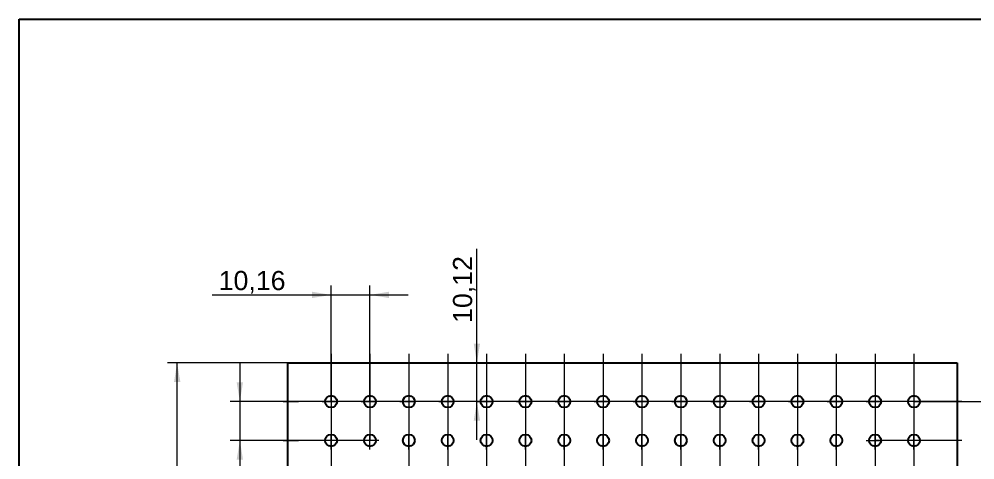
# Model space of a CAD drawing. Header units: millimetres. Extents: x 10 to 200, y 10 to 287.
# Drawn here: x 10 to 135, y 229.4 to 287 of the extents above; entities that cross this region are included whole.
import ezdxf
from ezdxf.enums import TextEntityAlignment as Align
from ezdxf.lldxf.tags import DXFTag

# ---------------------------------------------------------------- set-up
doc = ezdxf.new("R2010")
doc.units = ezdxf.units.MM
doc.layers.add('Default', color=7, linetype='Continuous')
doc.layers.add('KÁKONA_DESKA_', color=7, linetype='Continuous')
doc.styles.add('SEACAD_arial_ttf', font='arial.ttf')
tags = doc.linetypes.add('CENTER2', pattern=[28.575, 19.05, -3.175, 3.175, -3.175]).pattern_tags.tags
tags[10:11] = [DXFTag(74, 4), DXFTag(75, 0), DXFTag(340, '0'), DXFTag(46, 0.0), DXFTag(50, 0.0), DXFTag(44, 0.0), DXFTag(45, 0.0)]
tags[8:9] = [DXFTag(74, 4), DXFTag(75, 0), DXFTag(340, '0'), DXFTag(46, 0.0), DXFTag(50, 0.0), DXFTag(44, 0.0), DXFTag(45, 0.0)]
tags[6:7] = [DXFTag(74, 4), DXFTag(75, 0), DXFTag(340, '0'), DXFTag(46, 0.0), DXFTag(50, 0.0), DXFTag(44, 0.0), DXFTag(45, 0.0)]
tags[4:5] = [DXFTag(74, 4), DXFTag(75, 0), DXFTag(340, '0'), DXFTag(46, 0.0), DXFTag(50, 0.0), DXFTag(44, 0.0), DXFTag(45, 0.0)]
doc.dimstyles.new('vlastni', dxfattribs={"dimtxt": 2.5, "dimasz": 2.5, "dimexe": 1.25, "dimexo": 0, "dimgap": 1.25, "dimtad": 1, "dimlfac": 2, "dimtxsty": 'SEACAD_arial_ttf', "dimblk1": '_SE_FILLED', "dimblk2": '_SE_FILLED', "dimsah": 1, "dimcen": 1.25, "dimclrd": 136, "dimclre": 136, "dimclrt": 136, "dimadec": 0, "dimazin": 0, "dimtfac": 1, "dimtmove": 0, "dimatfit": 3, "dimfxl": 0, "dimtolj": 1, "dimarcsym": 0})

# ---------------------------------------------------------------- blocks, each defined once
blk = doc.blocks.new('SEANNOT_GROUP9')
at = {"layer": 'Default', "color": 136, "linetype": 'CENTER2', "lineweight": 20}
for p, q in [((50.79, 233.13), (50.79, 231.16)), ((50.79, 231.88), (50.79, 221.88)), ((44.54, 226.88), (46.51, 226.88)), ((55.79, 226.88), (45.79, 226.88)), ((57.04, 226.88), (55.06, 226.88)), ((50.79, 220.63), (50.79, 222.61))]:
    blk.add_line(p, q, dxfattribs=at)
blk = doc.blocks.new('SEANNOT_GROUP10')
at = {"layer": 'Default', "color": 136, "linetype": 'CENTER2', "lineweight": 20}
for p, q in [((50.79, 238.21), (50.79, 236.24)), ((50.79, 236.96), (50.79, 226.96)), ((44.54, 231.96), (46.51, 231.96)), ((55.79, 231.96), (45.79, 231.96)), ((57.04, 231.96), (55.06, 231.96)), ((50.79, 225.71), (50.79, 227.69))]:
    blk.add_line(p, q, dxfattribs=at)
blk = doc.blocks.new('SEANNOT_GROUP11')
at = {"layer": 'Default', "color": 136, "linetype": 'CENTER2', "lineweight": 20}
for p, q in [((50.79, 243.29), (50.79, 241.32)), ((50.79, 242.04), (50.79, 232.04)), ((44.54, 237.04), (46.51, 237.04)), ((55.79, 237.04), (45.79, 237.04)), ((57.04, 237.04), (55.06, 237.04)), ((50.79, 230.79), (50.79, 232.77))]:
    blk.add_line(p, q, dxfattribs=at)
blk = doc.blocks.new('SEANNOT_GROUP13')
at = {"layer": 'Default', "color": 136, "linetype": 'CENTER2', "lineweight": 20}
for p, q in [((55.87, 243.29), (55.87, 241.32)), ((55.87, 242.04), (55.87, 232.04)), ((49.62, 237.04), (51.59, 237.04)), ((60.87, 237.04), (50.87, 237.04)), ((62.12, 237.04), (60.14, 237.04)), ((55.87, 230.79), (55.87, 232.77))]:
    blk.add_line(p, q, dxfattribs=at)
blk = doc.blocks.new('SEANNOT_GROUP15')
at = {"layer": 'Default', "color": 136, "linetype": 'CENTER2', "lineweight": 20}
for p, q in [((60.95, 243.29), (60.95, 241.32)), ((60.95, 242.04), (60.95, 232.04)), ((54.7, 237.04), (56.67, 237.04)), ((65.95, 237.04), (55.95, 237.04)), ((67.2, 237.04), (65.22, 237.04)), ((60.95, 230.79), (60.95, 232.77))]:
    blk.add_line(p, q, dxfattribs=at)
blk = doc.blocks.new('SEANNOT_GROUP17')
at = {"layer": 'Default', "color": 136, "linetype": 'CENTER2', "lineweight": 20}
for p, q in [((66.03, 243.29), (66.03, 241.32)), ((66.03, 242.04), (66.03, 232.04)), ((59.78, 237.04), (61.75, 237.04)), ((71.03, 237.04), (61.03, 237.04)), ((72.28, 237.04), (70.3, 237.04)), ((66.03, 230.79), (66.03, 232.77))]:
    blk.add_line(p, q, dxfattribs=at)
blk = doc.blocks.new('SEANNOT_GROUP19')
at = {"layer": 'Default', "color": 136, "linetype": 'CENTER2', "lineweight": 20}
for p, q in [((71.11, 243.29), (71.11, 241.32)), ((71.11, 242.04), (71.11, 232.04)), ((64.86, 237.04), (66.83, 237.04)), ((76.11, 237.04), (66.11, 237.04)), ((77.36, 237.04), (75.38, 237.04)), ((71.11, 230.79), (71.11, 232.77))]:
    blk.add_line(p, q, dxfattribs=at)
blk = doc.blocks.new('SEANNOT_GROUP21')
at = {"layer": 'Default', "color": 136, "linetype": 'CENTER2', "lineweight": 20}
for p, q in [((76.19, 243.29), (76.19, 241.32)), ((76.19, 242.04), (76.19, 232.04)), ((69.94, 237.04), (71.91, 237.04)), ((81.19, 237.04), (71.19, 237.04)), ((82.44, 237.04), (80.46, 237.04)), ((76.19, 230.79), (76.19, 232.77))]:
    blk.add_line(p, q, dxfattribs=at)
blk = doc.blocks.new('SEANNOT_GROUP23')
at = {"layer": 'Default', "color": 136, "linetype": 'CENTER2', "lineweight": 20}
for p, q in [((81.27, 243.29), (81.27, 241.32)), ((81.27, 242.04), (81.27, 232.04)), ((75.02, 237.04), (76.99, 237.04)), ((86.27, 237.04), (76.27, 237.04)), ((87.52, 237.04), (85.54, 237.04)), ((81.27, 230.79), (81.27, 232.77))]:
    blk.add_line(p, q, dxfattribs=at)
blk = doc.blocks.new('SEANNOT_GROUP25')
at = {"layer": 'Default', "color": 136, "linetype": 'CENTER2', "lineweight": 20}
for p, q in [((86.35, 243.29), (86.35, 241.32)), ((86.35, 242.04), (86.35, 232.04)), ((80.1, 237.04), (82.07, 237.04)), ((91.35, 237.04), (81.35, 237.04)), ((92.6, 237.04), (90.62, 237.04)), ((86.35, 230.79), (86.35, 232.77))]:
    blk.add_line(p, q, dxfattribs=at)
blk = doc.blocks.new('SEANNOT_GROUP27')
at = {"layer": 'Default', "color": 136, "linetype": 'CENTER2', "lineweight": 20}
for p, q in [((91.43, 243.29), (91.43, 241.32)), ((91.43, 242.04), (91.43, 232.04)), ((85.18, 237.04), (87.15, 237.04)), ((96.43, 237.04), (86.43, 237.04)), ((97.68, 237.04), (95.7, 237.04)), ((91.43, 230.79), (91.43, 232.77))]:
    blk.add_line(p, q, dxfattribs=at)
blk = doc.blocks.new('SEANNOT_GROUP29')
at = {"layer": 'Default', "color": 136, "linetype": 'CENTER2', "lineweight": 20}
for p, q in [((96.51, 243.29), (96.51, 241.32)), ((96.51, 242.04), (96.51, 232.04)), ((90.26, 237.04), (92.23, 237.04)), ((101.51, 237.04), (91.51, 237.04)), ((102.76, 237.04), (100.78, 237.04)), ((96.51, 230.79), (96.51, 232.77))]:
    blk.add_line(p, q, dxfattribs=at)
blk = doc.blocks.new('SEANNOT_GROUP31')
at = {"layer": 'Default', "color": 136, "linetype": 'CENTER2', "lineweight": 20}
for p, q in [((101.59, 243.29), (101.59, 241.32)), ((101.59, 242.04), (101.59, 232.04)), ((95.34, 237.04), (97.31, 237.04)), ((106.59, 237.04), (96.59, 237.04)), ((107.84, 237.04), (105.86, 237.04)), ((101.59, 230.79), (101.59, 232.77))]:
    blk.add_line(p, q, dxfattribs=at)
blk = doc.blocks.new('SEANNOT_GROUP33')
at = {"layer": 'Default', "color": 136, "linetype": 'CENTER2', "lineweight": 20}
for p, q in [((106.67, 243.29), (106.67, 241.32)), ((106.67, 242.04), (106.67, 232.04)), ((100.42, 237.04), (102.39, 237.04)), ((111.67, 237.04), (101.67, 237.04)), ((112.92, 237.04), (110.94, 237.04)), ((106.67, 230.79), (106.67, 232.77))]:
    blk.add_line(p, q, dxfattribs=at)
blk = doc.blocks.new('SEANNOT_GROUP35')
at = {"layer": 'Default', "color": 136, "linetype": 'CENTER2', "lineweight": 20}
for p, q in [((111.75, 243.29), (111.75, 241.32)), ((111.75, 242.04), (111.75, 232.04)), ((105.5, 237.04), (107.47, 237.04)), ((116.75, 237.04), (106.75, 237.04)), ((118, 237.04), (116.02, 237.04)), ((111.75, 230.79), (111.75, 232.77))]:
    blk.add_line(p, q, dxfattribs=at)
blk = doc.blocks.new('SEANNOT_GROUP37')
at = {"layer": 'Default', "color": 136, "linetype": 'CENTER2', "lineweight": 20}
for p, q in [((116.83, 243.29), (116.83, 241.32)), ((116.83, 242.04), (116.83, 232.04)), ((110.58, 237.04), (112.55, 237.04)), ((121.83, 237.04), (111.83, 237.04)), ((123.08, 237.04), (121.1, 237.04)), ((116.83, 230.79), (116.83, 232.77))]:
    blk.add_line(p, q, dxfattribs=at)
blk = doc.blocks.new('SEANNOT_GROUP39')
at = {"layer": 'Default', "color": 136, "linetype": 'CENTER2', "lineweight": 20}
for p, q in [((121.91, 243.29), (121.91, 241.32)), ((121.91, 242.04), (121.91, 232.04)), ((115.66, 237.04), (117.63, 237.04)), ((126.91, 237.04), (116.91, 237.04)), ((128.16, 237.04), (126.18, 237.04)), ((121.91, 230.79), (121.91, 232.77))]:
    blk.add_line(p, q, dxfattribs=at)
blk = doc.blocks.new('SEANNOT_GROUP40')
at = {"layer": 'Default', "color": 136, "linetype": 'CENTER2', "lineweight": 20}
for p, q in [((126.99, 238.21), (126.99, 236.24)), ((126.99, 236.96), (126.99, 226.96)), ((120.74, 231.96), (122.71, 231.96)), ((131.99, 231.96), (121.99, 231.96)), ((133.24, 231.96), (131.26, 231.96)), ((126.99, 225.71), (126.99, 227.69))]:
    blk.add_line(p, q, dxfattribs=at)
blk = doc.blocks.new('SEANNOT_GROUP41')
at = {"layer": 'Default', "color": 136, "linetype": 'CENTER2', "lineweight": 20}
for p, q in [((126.99, 243.29), (126.99, 241.32)), ((126.99, 242.04), (126.99, 232.04)), ((120.74, 237.04), (122.71, 237.04)), ((131.99, 237.04), (121.99, 237.04)), ((133.24, 237.04), (131.26, 237.04)), ((126.99, 230.79), (126.99, 232.77))]:
    blk.add_line(p, q, dxfattribs=at)
blk = doc.blocks.new('SEANNOT_GROUP61')
at = {"layer": 'Default', "color": 136, "linetype": 'CENTER2', "lineweight": 20}
for p, q in [((60.95, 233.13), (60.95, 231.16)), ((60.95, 231.88), (60.95, 221.88)), ((54.7, 226.88), (56.67, 226.88)), ((65.95, 226.88), (55.95, 226.88)), ((67.2, 226.88), (65.22, 226.88)), ((60.95, 220.63), (60.95, 222.61))]:
    blk.add_line(p, q, dxfattribs=at)
blk = doc.blocks.new('SEANNOT_GROUP69')
at = {"layer": 'Default', "color": 136, "linetype": 'CENTER2', "lineweight": 20}
for p, q in [((66.03, 233.13), (66.03, 231.16)), ((66.03, 231.88), (66.03, 221.88)), ((59.78, 226.88), (61.75, 226.88)), ((71.03, 226.88), (61.03, 226.88)), ((72.28, 226.88), (70.3, 226.88)), ((66.03, 220.63), (66.03, 222.61))]:
    blk.add_line(p, q, dxfattribs=at)
blk = doc.blocks.new('SEANNOT_GROUP77')
at = {"layer": 'Default', "color": 136, "linetype": 'CENTER2', "lineweight": 20}
for p, q in [((71.11, 233.13), (71.11, 231.16)), ((71.11, 231.88), (71.11, 221.88)), ((64.86, 226.88), (66.83, 226.88)), ((76.11, 226.88), (66.11, 226.88)), ((77.36, 226.88), (75.38, 226.88)), ((71.11, 220.63), (71.11, 222.61))]:
    blk.add_line(p, q, dxfattribs=at)
blk = doc.blocks.new('SEANNOT_GROUP85')
at = {"layer": 'Default', "color": 136, "linetype": 'CENTER2', "lineweight": 20}
for p, q in [((76.19, 233.13), (76.19, 231.16)), ((76.19, 231.88), (76.19, 221.88)), ((69.94, 226.88), (71.91, 226.88)), ((81.19, 226.88), (71.19, 226.88)), ((82.44, 226.88), (80.46, 226.88)), ((76.19, 220.63), (76.19, 222.61))]:
    blk.add_line(p, q, dxfattribs=at)
blk = doc.blocks.new('SEANNOT_GROUP93')
at = {"layer": 'Default', "color": 136, "linetype": 'CENTER2', "lineweight": 20}
for p, q in [((81.27, 233.13), (81.27, 231.16)), ((81.27, 231.88), (81.27, 221.88)), ((75.02, 226.88), (76.99, 226.88)), ((86.27, 226.88), (76.27, 226.88)), ((87.52, 226.88), (85.54, 226.88)), ((81.27, 220.63), (81.27, 222.61))]:
    blk.add_line(p, q, dxfattribs=at)
blk = doc.blocks.new('SEANNOT_GROUP101')
at = {"layer": 'Default', "color": 136, "linetype": 'CENTER2', "lineweight": 20}
for p, q in [((86.35, 233.13), (86.35, 231.16)), ((86.35, 231.88), (86.35, 221.88)), ((80.1, 226.88), (82.07, 226.88)), ((91.35, 226.88), (81.35, 226.88)), ((92.6, 226.88), (90.62, 226.88)), ((86.35, 220.63), (86.35, 222.61))]:
    blk.add_line(p, q, dxfattribs=at)
blk = doc.blocks.new('SEANNOT_GROUP109')
at = {"layer": 'Default', "color": 136, "linetype": 'CENTER2', "lineweight": 20}
for p, q in [((91.43, 233.13), (91.43, 231.16)), ((91.43, 231.88), (91.43, 221.88)), ((85.18, 226.88), (87.15, 226.88)), ((96.43, 226.88), (86.43, 226.88)), ((97.68, 226.88), (95.7, 226.88)), ((91.43, 220.63), (91.43, 222.61))]:
    blk.add_line(p, q, dxfattribs=at)
blk = doc.blocks.new('SEANNOT_GROUP117')
at = {"layer": 'Default', "color": 136, "linetype": 'CENTER2', "lineweight": 20}
for p, q in [((96.51, 233.13), (96.51, 231.16)), ((96.51, 231.88), (96.51, 221.88)), ((90.26, 226.88), (92.23, 226.88)), ((101.51, 226.88), (91.51, 226.88)), ((102.76, 226.88), (100.78, 226.88)), ((96.51, 220.63), (96.51, 222.61))]:
    blk.add_line(p, q, dxfattribs=at)
blk = doc.blocks.new('SEANNOT_GROUP125')
at = {"layer": 'Default', "color": 136, "linetype": 'CENTER2', "lineweight": 20}
for p, q in [((101.59, 233.13), (101.59, 231.16)), ((101.59, 231.88), (101.59, 221.88)), ((95.34, 226.88), (97.31, 226.88)), ((106.59, 226.88), (96.59, 226.88)), ((107.84, 226.88), (105.86, 226.88)), ((101.59, 220.63), (101.59, 222.61))]:
    blk.add_line(p, q, dxfattribs=at)
blk = doc.blocks.new('SEANNOT_GROUP133')
at = {"layer": 'Default', "color": 136, "linetype": 'CENTER2', "lineweight": 20}
for p, q in [((106.67, 233.13), (106.67, 231.16)), ((106.67, 231.88), (106.67, 221.88)), ((100.42, 226.88), (102.39, 226.88)), ((111.67, 226.88), (101.67, 226.88)), ((112.92, 226.88), (110.94, 226.88)), ((106.67, 220.63), (106.67, 222.61))]:
    blk.add_line(p, q, dxfattribs=at)
blk = doc.blocks.new('SEANNOT_GROUP141')
at = {"layer": 'Default', "color": 136, "linetype": 'CENTER2', "lineweight": 20}
for p, q in [((111.75, 233.13), (111.75, 231.16)), ((111.75, 231.88), (111.75, 221.88)), ((105.5, 226.88), (107.47, 226.88)), ((116.75, 226.88), (106.75, 226.88)), ((118, 226.88), (116.02, 226.88)), ((111.75, 220.63), (111.75, 222.61))]:
    blk.add_line(p, q, dxfattribs=at)
blk = doc.blocks.new('SEANNOT_GROUP149')
at = {"layer": 'Default', "color": 136, "linetype": 'CENTER2', "lineweight": 20}
for p, q in [((116.83, 233.13), (116.83, 231.16)), ((116.83, 231.88), (116.83, 221.88)), ((110.58, 226.88), (112.55, 226.88)), ((121.83, 226.88), (111.83, 226.88)), ((123.08, 226.88), (121.1, 226.88)), ((116.83, 220.63), (116.83, 222.61))]:
    blk.add_line(p, q, dxfattribs=at)
blk = doc.blocks.new('SEANNOT_GROUP157')
at = {"layer": 'Default', "color": 136, "linetype": 'CENTER2', "lineweight": 20}
for p, q in [((121.91, 233.13), (121.91, 231.16)), ((121.91, 231.88), (121.91, 221.88)), ((115.66, 226.88), (117.63, 226.88)), ((126.91, 226.88), (116.91, 226.88)), ((128.16, 226.88), (126.18, 226.88)), ((121.91, 220.63), (121.91, 222.61))]:
    blk.add_line(p, q, dxfattribs=at)
blk = doc.blocks.new('SE')
at = {"layer": 'KÁKONA_DESKA_', "color": 7, "linetype": 'Continuous'}
for p, q in [((45.14, 242.1), (132.64, 242.1)), ((45.14, 176.1), (45.14, 242.1)), ((132.64, 242.1), (132.64, 176.1)), ((132.64, 176.1), (45.14, 176.1))]:
    blk.add_line(p, q, dxfattribs=at)
for centre in [(50.79, 237.04), (55.87, 237.04), (60.95, 237.04), (66.03, 237.04), (71.11, 237.04), (76.19, 237.04), (81.27, 237.04), (86.35, 237.04), (91.43, 237.04), (96.51, 237.04), (101.59, 237.04), (106.67, 237.04), (111.75, 237.04), (116.83, 237.04), (121.91, 237.04), (126.99, 237.04), (50.79, 231.96), (55.87, 231.96), (60.95, 231.96), (66.03, 231.96), (71.11, 231.96), (76.19, 231.96), (81.27, 231.96), (86.35, 231.96), (91.43, 231.96), (96.51, 231.96), (101.59, 231.96), (106.67, 231.96), (111.75, 231.96), (116.83, 231.96), (121.91, 231.96), (126.99, 231.96), (50.79, 226.88), (55.87, 226.88), (60.95, 226.88), (66.03, 226.88), (71.11, 226.88), (76.19, 226.88), (81.27, 226.88), (86.35, 226.88), (91.43, 226.88), (96.51, 226.88), (101.59, 226.88), (106.67, 226.88), (111.75, 226.88), (116.83, 226.88), (121.91, 226.88), (126.99, 226.88), (50.79, 221.8), (55.87, 221.8), (60.95, 221.8), (66.03, 221.8), (71.11, 221.8), (76.19, 221.8), (81.27, 221.8), (86.35, 221.8), (91.43, 221.8), (96.51, 221.8), (101.59, 221.8), (106.67, 221.8), (111.75, 221.8), (116.83, 221.8), (121.91, 221.8), (126.99, 221.8), (50.79, 216.72), (55.87, 216.72), (60.95, 216.72), (66.03, 216.72), (71.11, 216.72), (76.19, 216.72), (81.27, 216.72), (86.35, 216.72), (91.43, 216.72), (96.51, 216.72), (101.59, 216.72), (106.67, 216.72), (111.75, 216.72), (116.83, 216.72), (121.91, 216.72), (126.99, 216.72), (50.79, 211.64), (55.87, 211.64), (60.95, 211.64), (66.03, 211.64), (71.11, 211.64), (76.19, 211.64), (81.27, 211.64), (86.35, 211.64), (91.43, 211.64), (96.51, 211.64), (101.59, 211.64), (106.67, 211.64), (111.75, 211.64), (116.83, 211.64), (121.91, 211.64), (126.99, 211.64), (50.79, 206.56), (55.87, 206.56), (60.95, 206.56), (66.03, 206.56), (71.11, 206.56), (76.19, 206.56), (81.27, 206.56), (86.35, 206.56), (91.43, 206.56), (96.51, 206.56), (101.59, 206.56), (106.67, 206.56), (111.75, 206.56), (116.83, 206.56), (121.91, 206.56), (126.99, 206.56), (50.79, 201.48), (55.87, 201.48), (60.95, 201.48), (66.03, 201.48), (71.11, 201.48), (76.19, 201.48), (81.27, 201.48), (86.35, 201.48), (91.43, 201.48), (96.51, 201.48), (101.59, 201.48), (106.67, 201.48), (111.75, 201.48), (116.83, 201.48), (121.91, 201.48), (126.99, 201.48), (50.79, 196.4), (55.87, 196.4), (60.95, 196.4), (66.03, 196.4), (71.11, 196.4), (76.19, 196.4), (81.27, 196.4), (86.35, 196.4), (91.43, 196.4), (96.51, 196.4), (101.59, 196.4), (106.67, 196.4), (111.75, 196.4), (116.83, 196.4), (121.91, 196.4), (126.99, 196.4), (50.79, 191.32), (55.87, 191.32), (60.95, 191.32), (66.03, 191.32), (71.11, 191.32), (76.19, 191.32), (81.27, 191.32), (86.35, 191.32), (91.43, 191.32), (96.51, 191.32), (101.59, 191.32), (106.67, 191.32), (111.75, 191.32), (116.83, 191.32), (121.91, 191.32), (126.99, 191.32), (50.79, 186.24), (55.87, 186.24), (60.95, 186.24), (66.03, 186.24), (71.11, 186.24), (76.19, 186.24), (81.27, 186.24), (86.35, 186.24), (91.43, 186.24), (96.51, 186.24), (101.59, 186.24), (106.67, 186.24), (111.75, 186.24), (116.83, 186.24), (121.91, 186.24), (126.99, 186.24), (50.79, 181.16), (55.87, 181.16), (60.95, 181.16), (66.03, 181.16), (71.11, 181.16), (76.19, 181.16), (81.27, 181.16), (86.35, 181.16), (91.43, 181.16), (96.51, 181.16), (101.59, 181.16), (106.67, 181.16), (111.75, 181.16), (116.83, 181.16), (121.91, 181.16), (126.99, 181.16)]:
    blk.add_circle(centre, 0.775, dxfattribs=at)
blk = doc.blocks.new('DMBLK2')
at = {"layer": 'Default', "linetype": 'Continuous', "lineweight": 20}
for points in [[(30.25, 239.6), (31.08, 239.6), (30.66, 242.1)], [(30.25, 178.6), (30.66, 176.1), (31.08, 178.6)]]:
    blk.add_hatch(color=136, dxfattribs=at).paths.add_polyline_path(points)
at = {"layer": 'Default', "color": 136, "linetype": 'Continuous', "lineweight": 20}
for p, q in [((45.14, 242.1), (29.41, 242.1)), ((30.66, 176.1), (30.66, 242.1)), ((45.14, 176.1), (29.41, 176.1))]:
    blk.add_line(p, q, dxfattribs=at)
at = {"layer": 'Default', "color": 136, "linetype": 'Continuous', "lineweight": 20, "style": 'SEACAD_arial_ttf'}
blk.add_text('132', height=2.5, rotation=90, dxfattribs=at).set_placement((27.54, 206.17), align=Align.TOP_LEFT)
blk = doc.blocks.new('_SE_FILLED')
at = {"color": 0}
blk.add_line((0, 0), (-1, 0), dxfattribs=at)
blk.add_solid([(0, 0), (-1, -0.1665), (-1, 0.1665), (0, 0)], dxfattribs=at)
blk = doc.blocks.new('DMBLK5')
at = {"layer": 'Default', "linetype": 'Continuous', "lineweight": 20}
for points in [[(38.44, 239.54), (38.86, 237.04), (39.27, 239.54)], [(38.44, 229.46), (39.27, 229.46), (38.86, 231.96)]]:
    blk.add_hatch(color=136, dxfattribs=at).paths.add_polyline_path(points)
at = {"layer": 'Default', "color": 136, "linetype": 'Continuous', "lineweight": 20}
for p, q in [((38.86, 242.04), (38.86, 216.33)), ((50.79, 237.04), (37.61, 237.04)), ((50.79, 231.96), (37.61, 231.96))]:
    blk.add_line(p, q, dxfattribs=at)
at = {"layer": 'Default', "color": 136, "linetype": 'Continuous', "lineweight": 20, "style": 'SEACAD_arial_ttf'}
blk.add_text('10,16', height=2.5, rotation=90, dxfattribs=at).set_placement((35.73, 217.21), align=Align.TOP_LEFT)
blk = doc.blocks.new('DMBLK6')
at = {"layer": 'Default', "linetype": 'Continuous', "lineweight": 20}
for points in [[(48.29, 251.39), (48.29, 250.56), (50.79, 250.97)], [(58.37, 251.39), (55.87, 250.97), (58.37, 250.56)]]:
    blk.add_hatch(color=136, dxfattribs=at).paths.add_polyline_path(points)
at = {"layer": 'Default', "color": 136, "linetype": 'Continuous', "lineweight": 20}
for p, q in [((50.79, 237.04), (50.79, 252.22)), ((55.87, 237.04), (55.87, 252.22)), ((35.22, 250.97), (60.87, 250.97))]:
    blk.add_line(p, q, dxfattribs=at)
at = {"layer": 'Default', "color": 136, "linetype": 'Continuous', "lineweight": 20, "style": 'SEACAD_arial_ttf'}
blk.add_text('10,16', height=2.5, dxfattribs=at).set_placement((36.09, 254.1), align=Align.TOP_LEFT)
blk = doc.blocks.new('DMBLK8')
at = {"layer": 'Default', "linetype": 'Continuous', "lineweight": 20}
for points in [[(69.43, 244.6), (69.85, 242.1), (70.26, 244.6)], [(69.43, 234.54), (70.26, 234.54), (69.85, 237.04)]]:
    blk.add_hatch(color=136, dxfattribs=at).paths.add_polyline_path(points)
at = {"layer": 'Default', "color": 136, "linetype": 'Continuous', "lineweight": 20}
for p, q in [((69.85, 232.04), (69.85, 256.99)), ((71.11, 237.04), (68.6, 237.04))]:
    blk.add_line(p, q, dxfattribs=at)
at = {"layer": 'Default', "color": 136, "linetype": 'Continuous', "lineweight": 20, "style": 'SEACAD_arial_ttf'}
blk.add_text('10,12', height=2.5, rotation=90, dxfattribs=at).set_placement((66.72, 247.31), align=Align.TOP_LEFT)
blk = doc.blocks.new('DMBLK12')
at = {"layer": 'Default', "linetype": 'Continuous', "lineweight": 20}
for points in [[(147.1, 234.54), (146.68, 237.04), (146.26, 234.54)], [(147.1, 183.66), (146.26, 183.66), (146.68, 181.16)]]:
    blk.add_hatch(color=136, dxfattribs=at).paths.add_polyline_path(points)
at = {"layer": 'Default', "color": 136, "linetype": 'Continuous', "lineweight": 20}
for p, q in [((126.99, 237.04), (147.93, 237.04)), ((146.68, 181.16), (146.68, 237.04)), ((126.99, 181.16), (147.93, 181.16))]:
    blk.add_line(p, q, dxfattribs=at)
at = {"layer": 'Default', "color": 136, "linetype": 'Continuous', "lineweight": 0}
blk.add_line((147.65, 215.72), (147.65, 219.63), dxfattribs=at)
at = {"layer": 'Default', "color": 136, "linetype": 'Continuous', "lineweight": 20, "style": 'SEACAD_arial_ttf'}
for s, p in [('děr', (143.56, 220.38)), ('12', (143.24, 215.72))]:
    blk.add_text(s, height=2.5, rotation=90, dxfattribs=at).set_placement(p, align=Align.TOP_LEFT)

msp = doc.modelspace()

# ---------------------------------------------------------------- linework, layer by layer
at = {"layer": 'Default', "color": 7, "linetype": 'Continuous'}
for p, q in [((10, 287), (200, 287)), ((10, 10), (10, 287))]:
    msp.add_line(p, q, dxfattribs=at)

# ---------------------------------------------------------------- block references
at = {"layer": 'Default'}
for name in ['SEANNOT_GROUP11', 'SEANNOT_GROUP13', 'SEANNOT_GROUP15', 'SEANNOT_GROUP17', 'SEANNOT_GROUP19', 'SEANNOT_GROUP21', 'SEANNOT_GROUP23', 'SEANNOT_GROUP25', 'SEANNOT_GROUP27', 'SEANNOT_GROUP29', 'SEANNOT_GROUP31', 'SEANNOT_GROUP33', 'SEANNOT_GROUP35', 'SEANNOT_GROUP37', 'SEANNOT_GROUP39', 'SEANNOT_GROUP41', 'SE', 'SEANNOT_GROUP10', 'SEANNOT_GROUP40', 'SEANNOT_GROUP9', 'SEANNOT_GROUP61', 'SEANNOT_GROUP69', 'SEANNOT_GROUP77', 'SEANNOT_GROUP85', 'SEANNOT_GROUP93', 'SEANNOT_GROUP101', 'SEANNOT_GROUP109', 'SEANNOT_GROUP117', 'SEANNOT_GROUP125', 'SEANNOT_GROUP133', 'SEANNOT_GROUP141', 'SEANNOT_GROUP149', 'SEANNOT_GROUP157']:
    msp.add_blockref(name, (0, 0), dxfattribs=at)

# ---------------------------------------------------------------- dimensions: what is measured, and where the dimension line sits
at = {"layer": 'Default', "color": 136, "linetype": 'Continuous', "lineweight": 20}
for base, p1, p2, angle, text, picture, middle, dimtype in [((69.8461, 242.1013), (71.107, 237.0413), (88.887, 242.1013), 90, '\\A1;<>', 'DMBLK8', (69.8461, 246.4391), 160), ((50.787, 250.972), (50.787, 237.0413), (55.867, 237.0413), 0, '\\A1;<>', 'DMBLK6', (45.7739, 250.972), 161), ((30.6636, 176.1013), (45.137, 176.1013), (45.137, 242.1013), 90, '\\A1;<>', 'DMBLK2', (30.6636, 209.1013), 161), ((38.8578, 237.0413), (50.787, 237.0413), (50.787, 231.9613), 270, '\\A1;<>', 'DMBLK5', (38.8578, 226.8856), 161), ((146.6804, 181.1613), (126.987, 181.1613), (126.987, 237.0413), 90, '\\A1;\\L12,00000000\\l děr', 'DMBLK12', (146.6804, 220.5753), 161)]:
    dim = msp.add_linear_dim(base=base, p1=p1, p2=p2, angle=angle, text=text, dimstyle='vlastni', dxfattribs=at)
    dim.commit()
    dim.dimension.update_dxf_attribs({"geometry": picture, "text_midpoint": middle, "dimtype": dimtype})

doc.saveas('drawing.dxf')
